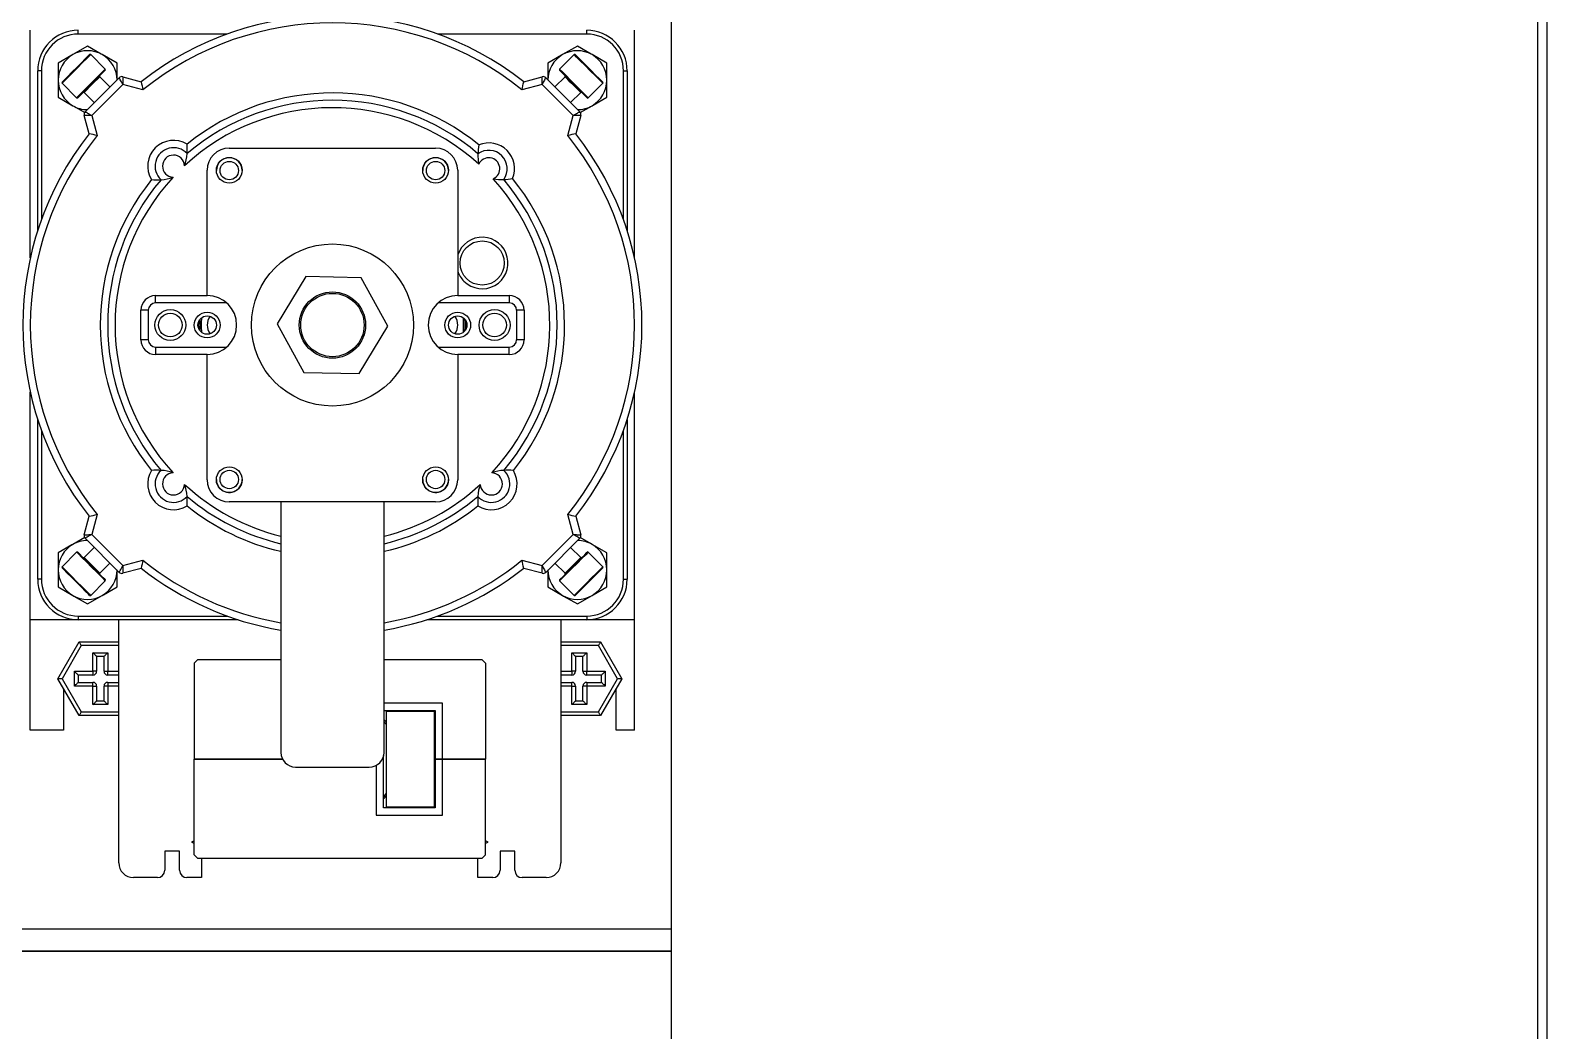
# Model space of a CAD drawing. Header units: millimetres. Extents: x 4754612 to 5801174, y 2368242 to 2777223.
# Drawn here: x 5040166.3 to 5040313.3, y 2612949.1 to 2613046 of the extents above; entities that cross this region are included whole.
import ezdxf

# ---------------------------------------------------------------- set-up
doc = ezdxf.new("R2010")
doc.units = ezdxf.units.MM
doc.header["$LTSCALE"] = 1000
doc.layers.add('(주)하나기공-LEADER', color=7, linetype='Continuous')

msp = doc.modelspace()

# ---------------------------------------------------------------- linework, layer by layer
at = {"layer": '(주)하나기공-LEADER', "color": 4}
msp.add_line((5040312.443, 2612974.621), (5040312.443, 2613099.621), dxfattribs=at)
at = {"layer": '(주)하나기공-LEADER', "color": 8, "linetype": 'ByBlock', "lineweight": -2}
for p, q in [((5040166.315, 2613023.986), (5040166.315, 2613046.05)), ((5040170.958, 2613045.693), (5040170.958, 2613046.05)), ((5040185.405, 2613045.693), (5040170.958, 2613045.693)), ((5040220.243, 2613045.693), (5040205.796, 2613045.693)), ((5040220.243, 2613045.693), (5040220.243, 2613046.05)), ((5040224.886, 2613023.986), (5040224.886, 2613046.05)), ((5040171.862, 2613044.516), (5040170.433, 2613043.691)), ((5040170.841, 2613042.469), (5040172.064, 2613043.692)), ((5040173.579, 2613042.278), (5040172.165, 2613043.692)), ((5040174.719, 2613042.867), (5040173.29, 2613043.691)), ((5040219.036, 2613043.692), (5040217.622, 2613042.278)), ((5040219.339, 2613044.516), (5040217.91, 2613043.691)), ((5040222.196, 2613042.867), (5040220.768, 2613043.691)), ((5040167.386, 2613042.121), (5040167.029, 2613042.121)), ((5040167.029, 2613026.626), (5040167.029, 2613042.121)), ((5040167.386, 2613042.121), (5040167.386, 2613027.674)), ((5040169.005, 2613042.867), (5040169.005, 2613041.217)), ((5040172.31, 2613041.009), (5040173.579, 2613042.278)), ((5040173.579, 2613042.177), (5040172.356, 2613040.954)), ((5040174.719, 2613041.217), (5040174.719, 2613042.867)), ((5040216.482, 2613042.867), (5040216.482, 2613041.217)), ((5040222.196, 2613041.217), (5040222.196, 2613042.867)), ((5040223.815, 2613042.121), (5040224.172, 2613042.121)), ((5040223.815, 2613027.674), (5040223.815, 2613042.121)), ((5040224.172, 2613042.121), (5040224.172, 2613026.626)), ((5040169.005, 2613041.217), (5040169.005, 2613039.568)), ((5040169.387, 2613040.914), (5040170.801, 2613039.5)), ((5040170.801, 2613039.5), (5040172.31, 2613041.009)), ((5040172.356, 2613040.853), (5040171.534, 2613040.03)), ((5040171.625, 2613038.153), (5040174.926, 2613041.454)), ((5040175.285, 2613040.803), (5040172.276, 2613037.794)), ((5040173.049, 2613041.545), (5040172.356, 2613040.853)), ((5040174.033, 2613040.561), (5040173.049, 2613041.545)), ((5040175.271, 2613041.547), (5040177.063, 2613041.066)), ((5040177.226, 2613040.283), (5040175.285, 2613040.803)), ((5040215.916, 2613040.803), (5040213.974, 2613040.283)), ((5040214.137, 2613041.066), (5040215.93, 2613041.547)), ((5040218.925, 2613037.794), (5040215.916, 2613040.803)), ((5040216.275, 2613041.454), (5040219.576, 2613038.153)), ((5040218.152, 2613041.545), (5040217.168, 2613040.561)), ((5040220.4, 2613039.5), (5040221.814, 2613040.914)), ((5040221.739, 2613041.09), (5040221.814, 2613041.015)), ((5040222.196, 2613039.568), (5040222.196, 2613041.217)), ((5040169.005, 2613039.568), (5040170.433, 2613038.743)), ((5040171.534, 2613040.03), (5040172.518, 2613039.046)), ((5040218.683, 2613039.046), (5040219.667, 2613040.03)), ((5040220.322, 2613039.578), (5040220.4, 2613039.5)), ((5040172.013, 2613036.015), (5040171.532, 2613037.808)), ((5040172.276, 2613037.794), (5040172.796, 2613035.853)), ((5040218.405, 2613035.853), (5040218.925, 2613037.794)), ((5040219.668, 2613037.808), (5040219.188, 2613036.015)), ((5040219.598, 2613038.068), (5040220.768, 2613038.743)), ((5040185.6, 2613034.621), (5040205.6, 2613034.621)), ((5040183.458, 2613020.336), (5040183.458, 2613032.479)), ((5040207.743, 2613032.479), (5040207.743, 2613020.336)), ((5040193.014, 2613022.175), (5040190.24, 2613017.587)), ((5040198.374, 2613022.066), (5040193.014, 2613022.175)), ((5040200.96, 2613017.37), (5040198.374, 2613022.066)), ((5040178.458, 2613019.621), (5040178.458, 2613020.336)), ((5040178.458, 2613020.336), (5040183.458, 2613020.336)), ((5040207.743, 2613020.336), (5040212.743, 2613020.336)), ((5040212.743, 2613020.336), (5040212.743, 2613019.621)), ((5040177.029, 2613016.05), (5040177.029, 2613018.907)), ((5040177.743, 2613018.907), (5040177.029, 2613018.907)), ((5040177.743, 2613018.907), (5040177.743, 2613016.05)), ((5040185.347, 2613019.621), (5040178.458, 2613019.621)), ((5040212.743, 2613019.621), (5040205.853, 2613019.621)), ((5040213.458, 2613016.05), (5040213.458, 2613018.907)), ((5040214.172, 2613018.907), (5040213.458, 2613018.907)), ((5040214.172, 2613018.907), (5040214.172, 2613016.05)), ((5040190.24, 2613017.587), (5040192.827, 2613012.891)), ((5040198.187, 2613012.783), (5040200.96, 2613017.37)), ((5040177.743, 2613016.05), (5040177.029, 2613016.05)), ((5040214.172, 2613016.05), (5040213.458, 2613016.05)), ((5040178.458, 2613015.336), (5040178.458, 2613014.621)), ((5040178.458, 2613015.336), (5040185.347, 2613015.336)), ((5040183.458, 2613014.621), (5040178.458, 2613014.621)), ((5040183.458, 2613002.479), (5040183.458, 2613014.621)), ((5040205.853, 2613015.336), (5040212.743, 2613015.336)), ((5040212.743, 2613014.621), (5040207.743, 2613014.621)), ((5040207.743, 2613014.621), (5040207.743, 2613002.479)), ((5040212.743, 2613014.621), (5040212.743, 2613015.336)), ((5040192.827, 2613012.891), (5040198.187, 2613012.783)), ((5040166.315, 2612988.907), (5040166.315, 2613010.971)), ((5040224.886, 2612988.907), (5040224.886, 2613010.971)), ((5040167.029, 2612992.836), (5040167.029, 2613008.331)), ((5040224.172, 2613008.331), (5040224.172, 2612992.836)), ((5040167.386, 2613007.283), (5040167.386, 2612992.836)), ((5040223.815, 2612992.836), (5040223.815, 2613007.283)), ((5040205.6, 2613000.336), (5040185.6, 2613000.336)), ((5040190.6, 2613000.336), (5040190.6, 2612976.05)), ((5040200.6, 2612976.05), (5040200.6, 2613000.336)), ((5040171.532, 2612997.149), (5040172.013, 2612998.942)), ((5040172.796, 2612999.105), (5040172.276, 2612997.163)), ((5040218.925, 2612997.163), (5040218.405, 2612999.105)), ((5040219.188, 2612998.942), (5040219.668, 2612997.149)), ((5040171.603, 2612996.889), (5040170.433, 2612996.214)), ((5040174.926, 2612993.503), (5040171.625, 2612996.804)), ((5040172.276, 2612997.163), (5040175.285, 2612994.154)), ((5040215.916, 2612994.154), (5040218.925, 2612997.163)), ((5040219.576, 2612996.804), (5040216.275, 2612993.503)), ((5040169.005, 2612995.39), (5040169.005, 2612993.74)), ((5040170.801, 2612995.457), (5040169.387, 2612994.043)), ((5040172.518, 2612995.911), (5040171.534, 2612994.927)), ((5040219.667, 2612994.927), (5040218.683, 2612995.911)), ((5040221.814, 2612994.043), (5040220.4, 2612995.457)), ((5040222.196, 2612995.39), (5040220.768, 2612996.214)), ((5040222.196, 2612993.74), (5040222.196, 2612995.39)), ((5040169.005, 2612993.74), (5040169.005, 2612992.09)), ((5040173.049, 2612993.412), (5040174.033, 2612994.396)), ((5040174.719, 2612992.09), (5040174.719, 2612993.74)), ((5040177.063, 2612993.891), (5040175.271, 2612993.41)), ((5040175.285, 2612994.154), (5040177.226, 2612994.674)), ((5040213.974, 2612994.674), (5040215.916, 2612994.154)), ((5040215.93, 2612993.41), (5040214.137, 2612993.891)), ((5040216.482, 2612993.74), (5040216.482, 2612992.09)), ((5040217.168, 2612994.396), (5040218.152, 2612993.412)), ((5040222.196, 2612992.09), (5040222.196, 2612993.74)), ((5040167.386, 2612992.836), (5040167.029, 2612992.836)), ((5040169.005, 2612992.09), (5040170.433, 2612991.266)), ((5040172.165, 2612991.265), (5040173.579, 2612992.679)), ((5040216.482, 2612992.09), (5040217.91, 2612991.266)), ((5040217.622, 2612992.679), (5040219.036, 2612991.265)), ((5040223.815, 2612992.836), (5040224.172, 2612992.836)), ((5040171.862, 2612990.441), (5040173.29, 2612991.266)), ((5040219.339, 2612990.441), (5040220.768, 2612991.266)), ((5040170.958, 2612989.264), (5040170.958, 2612988.907)), ((5040170.958, 2612989.264), (5040185.405, 2612989.264)), ((5040205.796, 2612989.264), (5040220.243, 2612989.264)), ((5040220.243, 2612989.264), (5040220.243, 2612988.907)), ((5040170.958, 2612988.907), (5040166.315, 2612988.907)), ((5040166.315, 2612978.193), (5040166.315, 2612988.907)), ((5040186.453, 2612988.907), (5040170.958, 2612988.907)), ((5040174.886, 2612965.336), (5040174.886, 2612988.907)), ((5040220.243, 2612988.907), (5040204.748, 2612988.907)), ((5040217.743, 2612988.907), (5040217.743, 2612965.336)), ((5040224.886, 2612988.907), (5040220.243, 2612988.907)), ((5040224.886, 2612978.193), (5040224.886, 2612988.907)), ((5040168.977, 2612983.193), (5040171.038, 2612986.764)), ((5040171.245, 2612986.407), (5040169.389, 2612983.193)), ((5040171.038, 2612986.764), (5040174.886, 2612986.764)), ((5040174.886, 2612986.407), (5040171.245, 2612986.407)), ((5040217.743, 2612986.764), (5040221.591, 2612986.764)), ((5040221.385, 2612986.407), (5040217.743, 2612986.407)), ((5040223.241, 2612983.193), (5040221.385, 2612986.407)), ((5040221.591, 2612986.764), (5040223.653, 2612983.193)), ((5040172.386, 2612983.907), (5040172.386, 2612985.693)), ((5040172.386, 2612985.693), (5040173.815, 2612985.693)), ((5040172.743, 2612985.336), (5040172.743, 2612983.907)), ((5040173.458, 2612985.336), (5040172.743, 2612985.336)), ((5040173.458, 2612983.907), (5040173.458, 2612985.336)), ((5040173.815, 2612985.693), (5040173.815, 2612983.907)), ((5040182.565, 2612985.043), (5040182.208, 2612984.686)), ((5040182.208, 2612984.686), (5040182.208, 2612975.4)), ((5040182.565, 2612985.043), (5040190.6, 2612985.043)), ((5040200.6, 2612985.043), (5040210.065, 2612985.043)), ((5040210.422, 2612984.686), (5040210.065, 2612985.043)), ((5040210.422, 2612984.686), (5040210.422, 2612975.4)), ((5040218.815, 2612985.693), (5040220.243, 2612985.693)), ((5040218.815, 2612983.907), (5040218.815, 2612985.693)), ((5040219.172, 2612985.336), (5040219.172, 2612983.907)), ((5040219.886, 2612985.336), (5040219.172, 2612985.336)), ((5040219.886, 2612983.907), (5040219.886, 2612985.336)), ((5040220.243, 2612985.693), (5040220.243, 2612983.907)), ((5040169.389, 2612983.193), (5040168.977, 2612983.193)), ((5040171.038, 2612979.621), (5040168.977, 2612983.193)), ((5040169.389, 2612983.193), (5040171.245, 2612979.979)), ((5040170.6, 2612982.479), (5040170.6, 2612983.907)), ((5040170.6, 2612983.907), (5040172.386, 2612983.907)), ((5040170.958, 2612983.55), (5040170.958, 2612982.836)), ((5040172.386, 2612983.55), (5040170.958, 2612983.55)), ((5040172.743, 2612983.907), (5040172.386, 2612983.907)), ((5040172.386, 2612983.907), (5040172.386, 2612983.55)), ((5040173.458, 2612983.907), (5040173.815, 2612983.907)), ((5040173.815, 2612983.55), (5040173.815, 2612983.907)), ((5040173.815, 2612983.907), (5040174.886, 2612983.907)), ((5040174.886, 2612983.55), (5040173.815, 2612983.55)), ((5040217.743, 2612983.907), (5040218.815, 2612983.907)), ((5040218.815, 2612983.55), (5040217.743, 2612983.55)), ((5040218.815, 2612983.907), (5040218.815, 2612983.55)), ((5040219.172, 2612983.907), (5040218.815, 2612983.907)), ((5040219.886, 2612983.907), (5040220.243, 2612983.907)), ((5040220.243, 2612983.907), (5040222.029, 2612983.907)), ((5040220.243, 2612983.55), (5040220.243, 2612983.907)), ((5040221.672, 2612983.55), (5040220.243, 2612983.55)), ((5040221.385, 2612979.979), (5040223.241, 2612983.193)), ((5040223.653, 2612983.193), (5040221.591, 2612979.621)), ((5040221.672, 2612982.836), (5040221.672, 2612983.55)), ((5040222.029, 2612983.907), (5040222.029, 2612982.479)), ((5040223.653, 2612983.193), (5040223.241, 2612983.193)), ((5040169.529, 2612982.236), (5040169.529, 2612978.193)), ((5040172.386, 2612982.479), (5040170.6, 2612982.479)), ((5040170.958, 2612982.836), (5040172.386, 2612982.836)), ((5040172.386, 2612982.479), (5040172.386, 2612982.836)), ((5040172.386, 2612980.693), (5040172.386, 2612982.479)), ((5040172.386, 2612982.479), (5040172.743, 2612982.479)), ((5040172.743, 2612982.479), (5040172.743, 2612981.05)), ((5040173.458, 2612981.05), (5040173.458, 2612982.479)), ((5040173.815, 2612982.479), (5040173.458, 2612982.479)), ((5040173.815, 2612982.836), (5040173.815, 2612982.479)), ((5040173.815, 2612982.836), (5040174.886, 2612982.836)), ((5040173.815, 2612982.479), (5040173.815, 2612980.693)), ((5040174.886, 2612982.479), (5040173.815, 2612982.479)), ((5040217.743, 2612982.836), (5040218.815, 2612982.836)), ((5040218.815, 2612982.479), (5040217.743, 2612982.479)), ((5040218.815, 2612982.479), (5040218.815, 2612982.836)), ((5040218.815, 2612980.693), (5040218.815, 2612982.479)), ((5040218.815, 2612982.479), (5040219.172, 2612982.479)), ((5040219.172, 2612982.479), (5040219.172, 2612981.05)), ((5040219.886, 2612981.05), (5040219.886, 2612982.479)), ((5040220.243, 2612982.479), (5040219.886, 2612982.479)), ((5040220.243, 2612982.836), (5040221.672, 2612982.836)), ((5040220.243, 2612982.836), (5040220.243, 2612982.479)), ((5040220.243, 2612982.479), (5040220.243, 2612980.693)), ((5040222.029, 2612982.479), (5040220.243, 2612982.479)), ((5040223.1, 2612978.193), (5040223.1, 2612982.236)), ((5040173.815, 2612980.693), (5040172.386, 2612980.693)), ((5040172.743, 2612981.05), (5040173.458, 2612981.05)), ((5040206.279, 2612980.829), (5040200.6, 2612980.829)), ((5040206.279, 2612975.4), (5040206.279, 2612980.829)), ((5040220.243, 2612980.693), (5040218.815, 2612980.693)), ((5040219.172, 2612981.05), (5040219.886, 2612981.05)), ((5040174.886, 2612979.621), (5040171.038, 2612979.621)), ((5040171.245, 2612979.979), (5040174.886, 2612979.979)), ((5040200.6, 2612980.114), (5040205.565, 2612980.114)), ((5040200.85, 2612980.043), (5040205.493, 2612980.043)), ((5040200.85, 2612970.757), (5040200.85, 2612980.043)), ((5040205.493, 2612980.043), (5040205.493, 2612980.114)), ((5040205.493, 2612970.757), (5040205.493, 2612980.043)), ((5040205.565, 2612980.114), (5040205.565, 2612975.4)), ((5040217.743, 2612979.979), (5040221.385, 2612979.979)), ((5040221.591, 2612979.621), (5040217.743, 2612979.621)), ((5040169.529, 2612978.193), (5040166.315, 2612978.193)), ((5040224.886, 2612978.193), (5040223.1, 2612978.193)), ((5040182.208, 2612975.4), (5040190.757, 2612975.4)), ((5040182.208, 2612966.114), (5040182.208, 2612975.4)), ((5040190.757, 2612975.4), (5040182.208, 2612975.4)), ((5040192.029, 2612974.621), (5040199.172, 2612974.621)), ((5040199.85, 2612974.793), (5040199.85, 2612969.971)), ((5040200.444, 2612975.4), (5040200.565, 2612975.4)), ((5040200.565, 2612975.4), (5040200.444, 2612975.4)), ((5040200.565, 2612975.4), (5040200.565, 2612975.733)), ((5040200.565, 2612970.686), (5040200.565, 2612975.4)), ((5040205.565, 2612975.4), (5040206.279, 2612975.4)), ((5040205.565, 2612975.4), (5040205.565, 2612970.686)), ((5040206.279, 2612975.4), (5040205.565, 2612975.4)), ((5040206.279, 2612975.4), (5040210.422, 2612975.4)), ((5040206.279, 2612969.971), (5040206.279, 2612975.4)), ((5040210.422, 2612975.4), (5040206.279, 2612975.4)), ((5040210.422, 2612966.114), (5040210.422, 2612975.4)), ((5040199.85, 2612969.971), (5040206.279, 2612969.971)), ((5040205.565, 2612970.686), (5040200.565, 2612970.686)), ((5040200.85, 2612970.757), (5040205.493, 2612970.757)), ((5040205.493, 2612970.686), (5040205.493, 2612970.757)), ((5040182.208, 2612967.461), (5040181.932, 2612967.347)), ((5040181.932, 2612967.347), (5040182.208, 2612967.233)), ((5040210.697, 2612967.347), (5040210.422, 2612967.461)), ((5040210.422, 2612967.233), (5040210.697, 2612967.347)), ((5040180.779, 2612966.471), (5040179.35, 2612966.471)), ((5040179.35, 2612966.471), (5040179.35, 2612964.621)), ((5040180.779, 2612964.621), (5040180.779, 2612966.471)), ((5040182.208, 2612966.114), (5040182.565, 2612965.757)), ((5040210.065, 2612965.757), (5040182.565, 2612965.757)), ((5040182.922, 2612965.757), (5040182.922, 2612963.907)), ((5040209.708, 2612963.907), (5040209.708, 2612965.757)), ((5040210.065, 2612965.757), (5040210.422, 2612966.114)), ((5040213.279, 2612966.471), (5040211.85, 2612966.471)), ((5040211.85, 2612966.471), (5040211.85, 2612964.621)), ((5040213.279, 2612964.621), (5040213.279, 2612966.471)), ((5040178.636, 2612963.907), (5040176.315, 2612963.907)), ((5040182.922, 2612963.907), (5040181.493, 2612963.907)), ((5040211.136, 2612963.907), (5040209.708, 2612963.907)), ((5040216.315, 2612963.907), (5040213.993, 2612963.907))]:
    msp.add_line(p, q, dxfattribs=at)
at = {"layer": '(주)하나기공-LEADER', "color": 1}
for p, q in [((5040035.586, 2612956.764), (5040228.443, 2612956.764)), ((5040228.443, 2612956.764), (5040228.443, 2612928.193))]:
    msp.add_line(p, q, dxfattribs=at)
at = {"layer": '(주)하나기공-LEADER', "color": 4}
msp.add_lwpolyline([(5040313.3, 2613099.621), (5040313.3, 2613099.621), (5040313.3, 2612849.621), (5040277.586, 2612849.621), (5040277.586, 2612856.764), (5040270.443, 2612856.764), (5040270.443, 2612857.621), (5040278.443, 2612857.621), (5040278.443, 2612850.479), (5040312.443, 2612850.479), (5040312.443, 2613099.621), (5040313.3, 2613099.621)], close=True, dxfattribs=at)
at = {"layer": '(주)하나기공-LEADER', "color": 8, "linetype": 'ByBlock', "lineweight": -2}
msp.add_lwpolyline([(5040228.443, 2612958.907), (5040035.586, 2612958.907), (5040035.586, 2613061.764), (5040035.586, 2613063.907), (5040228.443, 2613063.907), (5040228.443, 2613061.764)], close=True, dxfattribs=at)
for points in [[(5040170.433, 2613043.691), (5040170.332, 2613043.633), (5040169.005, 2613042.867)], [(5040172.165, 2613043.692), (5040172.165, 2613043.692), (5040172.068, 2613043.595), (5040171.797, 2613043.324), (5040171.387, 2613042.915), (5040170.896, 2613042.423)], [(5040173.29, 2613043.691), (5040173.189, 2613043.75), (5040171.862, 2613044.516)], [(5040217.91, 2613043.691), (5040217.809, 2613043.633), (5040216.482, 2613042.867)], [(5040221.814, 2613040.914), (5040221.736, 2613040.992), (5040221.481, 2613041.247), (5040221.084, 2613041.644), (5040220.598, 2613042.13), (5040220.088, 2613042.639), (5040219.624, 2613043.104), (5040219.268, 2613043.46), (5040219.069, 2613043.659), (5040219.036, 2613043.692)], [(5040219.137, 2613043.692), (5040219.168, 2613043.661), (5040219.361, 2613043.468), (5040219.704, 2613043.125), (5040220.151, 2613042.678), (5040220.642, 2613042.187), (5040221.111, 2613041.718), (5040221.493, 2613041.336), (5040221.739, 2613041.09)], [(5040220.768, 2613043.691), (5040220.666, 2613043.75), (5040219.339, 2613044.516)], [(5040169.387, 2613041.015), (5040169.408, 2613041.036), (5040169.583, 2613041.211), (5040169.912, 2613041.54), (5040170.351, 2613041.979), (5040170.841, 2613042.469)], [(5040170.896, 2613042.423), (5040170.388, 2613041.915), (5040169.932, 2613041.459), (5040169.591, 2613041.118), (5040169.409, 2613040.936), (5040169.387, 2613040.914)], [(5040217.622, 2613042.278), (5040217.654, 2613042.245), (5040217.854, 2613042.045), (5040218.21, 2613041.689), (5040218.674, 2613041.225), (5040219.184, 2613040.716), (5040219.67, 2613040.23), (5040220.067, 2613039.832), (5040220.322, 2613039.578)], [(5040220.299, 2613039.5), (5040220.223, 2613039.575), (5040219.978, 2613039.82), (5040219.595, 2613040.203), (5040219.127, 2613040.672), (5040218.636, 2613041.163), (5040218.189, 2613041.61), (5040217.846, 2613041.953), (5040217.653, 2613042.145), (5040217.622, 2613042.177)], [(5040172.356, 2613040.954), (5040171.867, 2613040.464), (5040171.428, 2613040.025), (5040171.098, 2613039.696), (5040170.924, 2613039.521), (5040170.902, 2613039.5)], [(5040175.285, 2613040.803), (5040175.215, 2613040.93), (5040175.148, 2613041.052), (5040175.086, 2613041.165), (5040175.031, 2613041.263), (5040174.987, 2613041.344), (5040174.953, 2613041.405), (5040174.933, 2613041.442), (5040174.926, 2613041.454)], [(5040175.271, 2613041.547), (5040175.271, 2613041.532), (5040175.272, 2613041.49), (5040175.273, 2613041.421), (5040175.275, 2613041.329), (5040175.277, 2613041.216), (5040175.28, 2613041.088), (5040175.282, 2613040.948), (5040175.285, 2613040.803)], [(5040215.916, 2613040.803), (5040215.918, 2613040.948), (5040215.921, 2613041.088), (5040215.924, 2613041.216), (5040215.926, 2613041.329), (5040215.928, 2613041.421), (5040215.929, 2613041.49), (5040215.93, 2613041.532), (5040215.93, 2613041.547)], [(5040216.275, 2613041.454), (5040216.269, 2613041.444), (5040216.253, 2613041.415), (5040216.227, 2613041.367), (5040216.191, 2613041.302), (5040216.147, 2613041.222), (5040216.095, 2613041.129), (5040216.039, 2613041.026), (5040215.978, 2613040.916), (5040215.916, 2613040.803)], [(5040219.667, 2613040.03), (5040219.625, 2613040.073), (5040219.474, 2613040.223), (5040219.238, 2613040.459), (5040218.952, 2613040.746), (5040218.659, 2613041.038), (5040218.405, 2613041.293), (5040218.227, 2613041.471), (5040218.153, 2613041.544), (5040218.152, 2613041.545)], [(5040220.768, 2613038.743), (5040220.869, 2613038.801), (5040222.196, 2613039.568)], [(5040170.433, 2613038.743), (5040170.535, 2613038.684), (5040171.603, 2613038.068)], [(5040172.276, 2613037.794), (5040172.131, 2613037.797), (5040171.991, 2613037.799), (5040171.863, 2613037.802), (5040171.75, 2613037.804), (5040171.658, 2613037.806), (5040171.589, 2613037.807), (5040171.547, 2613037.808), (5040171.532, 2613037.808)], [(5040171.625, 2613038.153), (5040171.635, 2613038.148), (5040171.664, 2613038.131), (5040171.712, 2613038.105), (5040171.777, 2613038.069), (5040171.857, 2613038.025), (5040171.95, 2613037.973), (5040172.053, 2613037.917), (5040172.163, 2613037.856), (5040172.276, 2613037.794)], [(5040218.925, 2613037.794), (5040219.038, 2613037.856), (5040219.148, 2613037.917), (5040219.251, 2613037.973), (5040219.344, 2613038.025), (5040219.424, 2613038.069), (5040219.489, 2613038.105), (5040219.537, 2613038.131), (5040219.566, 2613038.148), (5040219.576, 2613038.153)], [(5040219.668, 2613037.808), (5040219.657, 2613037.808), (5040219.624, 2613037.807), (5040219.569, 2613037.806), (5040219.495, 2613037.805), (5040219.403, 2613037.803), (5040219.297, 2613037.801), (5040219.179, 2613037.799), (5040219.054, 2613037.796), (5040218.925, 2613037.794)], [(5040171.532, 2612997.149), (5040171.547, 2612997.149), (5040171.589, 2612997.15), (5040171.658, 2612997.151), (5040171.75, 2612997.153), (5040171.863, 2612997.155), (5040171.991, 2612997.158), (5040172.131, 2612997.161), (5040172.276, 2612997.163)], [(5040172.276, 2612997.163), (5040172.149, 2612997.093), (5040172.027, 2612997.026), (5040171.914, 2612996.964), (5040171.815, 2612996.909), (5040171.735, 2612996.865), (5040171.674, 2612996.831), (5040171.637, 2612996.811), (5040171.625, 2612996.804)], [(5040218.925, 2612997.163), (5040219.07, 2612997.161), (5040219.21, 2612997.158), (5040219.338, 2612997.155), (5040219.451, 2612997.153), (5040219.543, 2612997.151), (5040219.612, 2612997.15), (5040219.654, 2612997.149), (5040219.668, 2612997.149)], [(5040219.576, 2612996.804), (5040219.564, 2612996.811), (5040219.526, 2612996.831), (5040219.466, 2612996.865), (5040219.385, 2612996.909), (5040219.287, 2612996.964), (5040219.174, 2612997.026), (5040219.052, 2612997.093), (5040218.925, 2612997.163)], [(5040220.768, 2612996.214), (5040220.666, 2612996.273), (5040219.598, 2612996.889)], [(5040170.433, 2612996.214), (5040170.332, 2612996.156), (5040169.005, 2612995.39)], [(5040173.579, 2612992.679), (5040173.578, 2612992.681), (5040173.46, 2612992.798), (5040173.171, 2612993.087), (5040172.75, 2612993.509), (5040172.253, 2612994.006), (5040171.747, 2612994.511), (5040171.302, 2612994.957), (5040170.976, 2612995.283), (5040170.814, 2612995.444), (5040170.801, 2612995.457)], [(5040170.902, 2612995.457), (5040170.915, 2612995.445), (5040171.071, 2612995.289), (5040171.384, 2612994.975), (5040171.814, 2612994.546), (5040172.301, 2612994.059), (5040172.78, 2612993.58), (5040173.186, 2612993.173), (5040173.464, 2612992.895), (5040173.578, 2612992.782), (5040173.579, 2612992.78)], [(5040217.622, 2612992.78), (5040217.686, 2612992.845), (5040217.92, 2612993.079), (5040218.295, 2612993.453), (5040218.759, 2612993.918), (5040219.251, 2612994.409), (5040219.703, 2612994.862), (5040220.055, 2612995.214), (5040220.259, 2612995.418), (5040220.299, 2612995.457)], [(5040220.4, 2612995.457), (5040220.359, 2612995.416), (5040220.147, 2612995.204), (5040219.782, 2612994.839), (5040219.312, 2612994.37), (5040218.802, 2612993.859), (5040218.32, 2612993.377), (5040217.931, 2612992.989), (5040217.688, 2612992.746), (5040217.622, 2612992.679)], [(5040169.387, 2612994.043), (5040169.4, 2612994.03), (5040169.562, 2612993.868), (5040169.887, 2612993.543), (5040170.333, 2612993.097), (5040170.838, 2612992.592), (5040171.335, 2612992.095), (5040171.757, 2612991.673), (5040172.046, 2612991.384), (5040172.163, 2612991.267), (5040172.165, 2612991.265)], [(5040172.064, 2612991.265), (5040172.062, 2612991.267), (5040171.949, 2612991.38), (5040171.671, 2612991.658), (5040171.265, 2612992.064), (5040170.786, 2612992.543), (5040170.299, 2612993.03), (5040169.869, 2612993.46), (5040169.555, 2612993.774), (5040169.4, 2612993.929), (5040169.387, 2612993.942)], [(5040171.534, 2612994.927), (5040171.562, 2612994.898), (5040171.697, 2612994.764), (5040171.922, 2612994.539), (5040172.203, 2612994.257), (5040172.498, 2612993.963), (5040172.761, 2612993.7), (5040172.953, 2612993.508), (5040173.044, 2612993.417), (5040173.049, 2612993.412)], [(5040174.926, 2612993.503), (5040174.933, 2612993.515), (5040174.953, 2612993.552), (5040174.987, 2612993.613), (5040175.031, 2612993.694), (5040175.086, 2612993.792), (5040175.148, 2612993.905), (5040175.215, 2612994.027), (5040175.285, 2612994.154)], [(5040175.285, 2612994.154), (5040175.282, 2612994.009), (5040175.28, 2612993.869), (5040175.277, 2612993.741), (5040175.275, 2612993.628), (5040175.273, 2612993.536), (5040175.272, 2612993.467), (5040175.271, 2612993.425), (5040175.271, 2612993.41)], [(5040215.93, 2612993.41), (5040215.93, 2612993.422), (5040215.929, 2612993.455), (5040215.928, 2612993.51), (5040215.927, 2612993.584), (5040215.925, 2612993.676), (5040215.923, 2612993.782), (5040215.921, 2612993.9), (5040215.918, 2612994.025), (5040215.916, 2612994.154)], [(5040215.916, 2612994.154), (5040215.978, 2612994.041), (5040216.039, 2612993.931), (5040216.095, 2612993.828), (5040216.147, 2612993.735), (5040216.191, 2612993.655), (5040216.227, 2612993.59), (5040216.253, 2612993.542), (5040216.269, 2612993.513), (5040216.275, 2612993.503)], [(5040218.152, 2612993.412), (5040218.153, 2612993.412), (5040218.22, 2612993.48), (5040218.392, 2612993.652), (5040218.644, 2612993.903), (5040218.935, 2612994.195), (5040219.223, 2612994.483), (5040219.463, 2612994.723), (5040219.619, 2612994.879), (5040219.667, 2612994.927)], [(5040219.036, 2612991.265), (5040219.103, 2612991.332), (5040219.346, 2612991.575), (5040219.734, 2612991.963), (5040220.216, 2612992.445), (5040220.726, 2612992.955), (5040221.196, 2612993.425), (5040221.561, 2612993.79), (5040221.773, 2612994.002), (5040221.814, 2612994.043)], [(5040221.814, 2612993.942), (5040221.774, 2612993.903), (5040221.57, 2612993.698), (5040221.218, 2612993.346), (5040220.766, 2612992.894), (5040220.274, 2612992.402), (5040219.81, 2612991.938), (5040219.435, 2612991.563), (5040219.201, 2612991.329), (5040219.137, 2612991.265)], [(5040173.29, 2612991.266), (5040173.392, 2612991.324), (5040174.719, 2612992.09)], [(5040220.768, 2612991.266), (5040220.869, 2612991.324), (5040222.196, 2612992.09)], [(5040170.433, 2612991.266), (5040170.535, 2612991.207), (5040171.862, 2612990.441)], [(5040217.91, 2612991.266), (5040218.012, 2612991.207), (5040219.339, 2612990.441)], [(5040171.245, 2612986.407), (5040171.204, 2612986.477), (5040171.166, 2612986.544), (5040171.13, 2612986.606), (5040171.099, 2612986.66), (5040171.073, 2612986.704), (5040171.054, 2612986.737), (5040171.042, 2612986.757), (5040171.038, 2612986.764)], [(5040221.591, 2612986.764), (5040221.588, 2612986.759), (5040221.579, 2612986.743), (5040221.563, 2612986.716), (5040221.543, 2612986.681), (5040221.517, 2612986.637), (5040221.488, 2612986.586), (5040221.455, 2612986.529), (5040221.421, 2612986.469), (5040221.385, 2612986.407)], [(5040172.743, 2612985.336), (5040172.736, 2612985.343), (5040172.716, 2612985.363), (5040172.683, 2612985.396), (5040172.639, 2612985.44), (5040172.585, 2612985.494), (5040172.523, 2612985.556), (5040172.456, 2612985.623), (5040172.386, 2612985.693)], [(5040173.458, 2612985.336), (5040173.464, 2612985.343), (5040173.485, 2612985.363), (5040173.518, 2612985.396), (5040173.562, 2612985.44), (5040173.616, 2612985.494), (5040173.678, 2612985.556), (5040173.745, 2612985.623), (5040173.815, 2612985.693)], [(5040219.172, 2612985.336), (5040219.165, 2612985.343), (5040219.145, 2612985.363), (5040219.112, 2612985.396), (5040219.067, 2612985.44), (5040219.013, 2612985.494), (5040218.951, 2612985.556), (5040218.884, 2612985.623), (5040218.815, 2612985.693)], [(5040219.886, 2612985.336), (5040219.893, 2612985.343), (5040219.913, 2612985.363), (5040219.946, 2612985.396), (5040219.991, 2612985.44), (5040220.045, 2612985.494), (5040220.107, 2612985.556), (5040220.174, 2612985.623), (5040220.243, 2612985.693)], [(5040170.6, 2612983.907), (5040170.67, 2612983.837), (5040170.737, 2612983.77), (5040170.799, 2612983.709), (5040170.853, 2612983.655), (5040170.897, 2612983.61), (5040170.93, 2612983.577), (5040170.951, 2612983.557), (5040170.958, 2612983.55)], [(5040221.672, 2612983.55), (5040221.679, 2612983.557), (5040221.699, 2612983.577), (5040221.732, 2612983.61), (5040221.776, 2612983.655), (5040221.831, 2612983.709), (5040221.892, 2612983.77), (5040221.959, 2612983.837), (5040222.029, 2612983.907)], [(5040170.6, 2612982.479), (5040170.67, 2612982.548), (5040170.737, 2612982.615), (5040170.799, 2612982.677), (5040170.853, 2612982.731), (5040170.897, 2612982.775), (5040170.93, 2612982.808), (5040170.951, 2612982.829), (5040170.958, 2612982.836)], [(5040221.672, 2612982.836), (5040221.679, 2612982.829), (5040221.699, 2612982.808), (5040221.732, 2612982.775), (5040221.776, 2612982.731), (5040221.831, 2612982.677), (5040221.892, 2612982.615), (5040221.959, 2612982.548), (5040222.029, 2612982.479)], [(5040172.386, 2612980.693), (5040172.456, 2612980.762), (5040172.523, 2612980.829), (5040172.585, 2612980.891), (5040172.639, 2612980.945), (5040172.683, 2612980.99), (5040172.716, 2612981.023), (5040172.736, 2612981.043), (5040172.743, 2612981.05)], [(5040173.815, 2612980.693), (5040173.745, 2612980.762), (5040173.678, 2612980.829), (5040173.616, 2612980.891), (5040173.562, 2612980.945), (5040173.518, 2612980.99), (5040173.485, 2612981.023), (5040173.464, 2612981.043), (5040173.458, 2612981.05)], [(5040218.815, 2612980.693), (5040218.884, 2612980.762), (5040218.951, 2612980.829), (5040219.013, 2612980.891), (5040219.067, 2612980.945), (5040219.112, 2612980.99), (5040219.145, 2612981.023), (5040219.165, 2612981.043), (5040219.172, 2612981.05)], [(5040220.243, 2612980.693), (5040220.174, 2612980.762), (5040220.107, 2612980.829), (5040220.045, 2612980.891), (5040219.991, 2612980.945), (5040219.946, 2612980.99), (5040219.913, 2612981.023), (5040219.893, 2612981.043), (5040219.886, 2612981.05)], [(5040171.245, 2612979.979), (5040171.204, 2612979.909), (5040171.166, 2612979.842), (5040171.13, 2612979.78), (5040171.099, 2612979.726), (5040171.073, 2612979.682), (5040171.054, 2612979.649), (5040171.042, 2612979.628), (5040171.038, 2612979.621)], [(5040221.591, 2612979.621), (5040221.587, 2612979.628), (5040221.575, 2612979.649), (5040221.556, 2612979.682), (5040221.531, 2612979.726), (5040221.499, 2612979.78), (5040221.464, 2612979.842), (5040221.425, 2612979.909), (5040221.385, 2612979.979)], [(5040228.443, 2612958.907), (5040228.443, 2612956.764), (5040035.586, 2612956.764), (5040035.586, 2612958.907)]]:
    msp.add_lwpolyline(points, dxfattribs=at)
for centre, radius in [((5040185.6, 2613032.479), 1.25), ((5040185.6, 2613032.453), 0.893), ((5040205.6, 2613032.479), 1.25), ((5040205.6, 2613032.453), 0.893), ((5040195.6, 2613017.479), 7.857), ((5040210.119, 2613023.492), 2.143), ((5040195.6, 2613017.479), 3.214), ((5040195.6, 2613017.479), 3.071), ((5040179.886, 2613017.479), 1.5), ((5040179.886, 2613017.479), 1.143), ((5040183.458, 2613017.479), 1.25), ((5040207.743, 2613017.479), 1.25), ((5040211.315, 2613017.479), 1.5), ((5040211.315, 2613017.479), 1.143), ((5040183.458, 2613017.479), 0.893), ((5040207.743, 2613017.479), 0.893), ((5040185.6, 2613002.479), 1.25), ((5040185.6, 2613002.504), 0.893), ((5040205.6, 2613002.479), 1.25), ((5040205.6, 2613002.504), 0.893)]:
    msp.add_circle(centre, radius, dxfattribs=at)
for centre, radius, start, end in [((5040195.6, 2613017.479), 30, 51.83714, 128.16286), ((5040195.6, 2613017.479), 29.286, 51.14106, 128.85894), ((5040170.958, 2613042.121), 3.929, 90, 180), ((5040170.958, 2613042.121), 3.571, 90, 180), ((5040220.243, 2613042.121), 3.929, 0, 90), ((5040220.243, 2613042.121), 3.571, 0, 90), ((5040171.862, 2613041.217), 2.857, 120, 180), ((5040171.862, 2613041.217), 2.857, 60, 120), ((5040172.114, 2613043.641), 0.0714, 45, 135), ((5040171.862, 2613041.217), 2.857, 0, 60), ((5040219.339, 2613041.217), 2.857, 120, 180), ((5040219.339, 2613041.217), 2.857, 60, 120), ((5040219.086, 2613043.641), 0.0714, 45, 135), ((5040219.339, 2613041.217), 2.857, 0, 60), ((5040173.529, 2613042.227), 0.0714, 315, 45), ((5040217.672, 2613042.227), 0.0714, 135, 225), ((5040171.862, 2613041.217), 2.857, 180, 240), ((5040169.437, 2613040.965), 0.0714, 135, 225), ((5040173.099, 2613041.596), 0.0714, 135, 225), ((5040175.179, 2613041.202), 0.357, 75, 135), ((5040296.508, 2613065.512), 121.92, 191.56663, 191.94255), ((5040082.662, 2613068.015), 134.209, 348.07503, 348.41653), ((5040216.022, 2613041.202), 0.357, 45, 105), ((5040218.102, 2613041.596), 0.0714, 315, 45), ((5040219.339, 2613041.217), 2.857, 300, 0), ((5040221.763, 2613040.965), 0.0714, 315, 45), ((5040170.852, 2613039.55), 0.0714, 225, 315), ((5040171.483, 2613039.98), 0.0714, 45, 135), ((5040195.6, 2613017.479), 22.5, 50.89656, 128.79694), ((5040195.6, 2613017.479), 21.786, 49.64095, 130.30231), ((5040219.718, 2613039.98), 0.0714, 45, 135), ((5040220.349, 2613039.55), 0.0714, 225, 315), ((5040171.862, 2613041.217), 2.857, 240, 269.40056), ((5040171.877, 2613037.9), 0.357, 135, 195), ((5040195.6, 2613017.479), 21.071, 47.724, 132.86429), ((5040219.339, 2613041.217), 2.857, 270.59944, 300), ((5040219.324, 2613037.9), 0.357, 345, 45), ((5040195.6, 2613017.479), 30, 141.83714, 218.16286), ((5040195.6, 2613017.479), 29.286, 141.14106, 218.85894), ((5040144.783, 2612903.192), 135.586, 78.07658, 78.41461), ((5040180.196, 2613032.883), 2.5, 58.475, 211.525), ((5040180.196, 2613032.883), 1.786, 42.65115, 227.34885), ((5040174.11, 2613034.504), 7.411, 356.82238, 3.94888), ((5040218.047, 2613033.704), 8.347, 171.49561, 177.42506), ((5040210.753, 2613032.631), 2.5, 337.39269, 112.60731), ((5040246.409, 2612903.232), 135.545, 101.58534, 101.92347), ((5040195.6, 2613017.479), 29.286, 321.14106, 38.85894), ((5040195.6, 2613017.479), 30, 321.83714, 38.16286), ((5040180.196, 2613032.883), 1.071, 2.13073, 267.86927), ((5040177.759, 2613034.261), 3.754, 339.1237, 357.43991), ((5040185.6, 2613032.479), 2.143, 90, 180), ((5040185.6, 2613032.453), 1.25, 0.59085, 179.40931), ((5040205.6, 2613032.453), 1.25, 0.58904, 179.41096), ((5040205.6, 2613032.479), 2.143, 0, 90), ((5040213.982, 2613033.855), 4.279, 177.00066, 190.58193), ((5040210.753, 2613032.631), 1.786, 324.2069, 125.7931), ((5040210.753, 2613032.631), 1.071, 294.1725, 155.8275), ((5040195.6, 2613017.479), 21.071, 137.13571, 222.86429), ((5040178.817, 2613035.327), 3.76, 272.57616, 290.86023), ((5040195.6, 2613017.479), 22.5, 141.20306, 218.79694), ((5040195.6, 2613017.479), 21.786, 139.69769, 220.30231), ((5040178.575, 2613038.97), 7.411, 266.05122, 273.17719), ((5040195.6, 2613017.479), 21.071, 317.13571, 42.276), ((5040211.977, 2613035.862), 4.281, 259.42184, 272.99589), ((5040211.83, 2613039.889), 8.31, 272.56193, 278.51779), ((5040195.6, 2613017.479), 21.786, 319.69769, 40.35905), ((5040195.6, 2613017.479), 22.5, 321.20306, 39.10344), ((5040210.119, 2613023.492), 2.5, 225, 161.82347), ((5040210.119, 2613023.492), 2.5, 198.17653, 225), ((5040178.458, 2613018.907), 1.429, 90, 180), ((5040183.458, 2613017.479), 2.857, 270, 90), ((5040207.743, 2613017.479), 2.857, 90, 270), ((5040212.743, 2613018.907), 1.429, 0, 90), ((5040178.458, 2613018.907), 0.714, 90, 180), ((5040212.743, 2613018.907), 0.714, 0, 90), ((5040195.6, 2613017.479), 13, 178.85991, 181.14009), ((5040195.6, 2613017.479), 12.857, 177.54328, 182.45672), ((5040195.6, 2613017.479), 12.714, 176.83607, 183.16393), ((5040184.886, 2613017.479), 1.429, 143.58009, 216.41991), ((5040206.315, 2613017.479), 1.429, 323.58009, 36.41991), ((5040195.6, 2613017.479), 12.714, 356.83607, 3.16393), ((5040195.6, 2613017.479), 12.857, 357.54328, 2.45672), ((5040195.6, 2613017.479), 13, 358.85991, 1.14009), ((5040178.458, 2613016.05), 1.429, 180, 270), ((5040178.458, 2613016.05), 0.714, 180, 270), ((5040212.743, 2613016.05), 1.429, 270, 0), ((5040212.743, 2613016.05), 0.714, 270, 0), ((5040180.196, 2613002.074), 2.5, 148.475, 301.525), ((5040178.575, 2612996.003), 7.395, 86.81502, 93.95663), ((5040180.196, 2613002.074), 1.786, 132.65115, 317.34885), ((5040178.817, 2612999.632), 3.759, 69.13651, 87.42714), ((5040180.196, 2613002.074), 1.071, 92.13073, 357.86927), ((5040185.6, 2613002.479), 2.143, 180, 270), ((5040185.6, 2613002.504), 1.25, 180.58744, 225), ((5040185.6, 2613002.504), 1.25, 225, 359.41272), ((5040205.6, 2613002.504), 1.25, 180.57675, 225), ((5040205.6, 2613002.504), 1.25, 225, 359.42411), ((5040205.6, 2613002.479), 2.143, 270, 0), ((5040211.005, 2613002.074), 1.786, 222.65115, 47.34885), ((5040211.005, 2613002.074), 2.5, 238.475, 31.525), ((5040211.005, 2613002.074), 1.071, 182.13073, 87.86927), ((5040212.383, 2612999.634), 3.757, 92.56717, 110.86917), ((5040212.626, 2612996.003), 7.395, 86.04336, 93.18499), ((5040177.759, 2613000.696), 3.753, 2.55895, 20.87743), ((5040195.6, 2613017.479), 21.071, 227.13571, 256.27346), ((5040174.111, 2613000.453), 7.409, 356.05035, 3.17839), ((5040195.6, 2613017.479), 21.786, 229.69769, 256.73188), ((5040195.6, 2613017.479), 21.071, 283.72654, 312.86429), ((5040195.6, 2613017.479), 21.786, 283.26812, 310.30231), ((5040217.035, 2613000.453), 7.355, 176.79558, 183.97635), ((5040213.447, 2613000.695), 3.759, 159.13571, 177.42791), ((5040195.6, 2613017.479), 22.5, 231.20306, 257.16041), ((5040195.6, 2613017.479), 22.5, 282.83959, 308.79694), ((5040145.69, 2613127.408), 131.136, 281.57968, 281.92918), ((5040245.503, 2613127.368), 131.095, 258.07077, 258.42038), ((5040171.862, 2612993.74), 2.857, 90.59944, 120), ((5040171.877, 2612997.057), 0.357, 165, 225), ((5040219.339, 2612993.74), 2.857, 60, 89.40056), ((5040219.324, 2612997.057), 0.357, 315, 15), ((5040171.862, 2612993.74), 2.857, 120, 180), ((5040170.852, 2612995.407), 0.0714, 45, 135), ((5040220.349, 2612995.407), 0.0714, 45, 135), ((5040219.339, 2612993.74), 2.857, 0, 60), ((5040171.862, 2612993.74), 2.857, 180, 240), ((5040169.437, 2612993.992), 0.0714, 135, 225), ((5040171.483, 2612994.977), 0.0714, 225, 315), ((5040171.862, 2612993.74), 2.857, 300, 0), ((5040175.179, 2612993.755), 0.357, 225, 285), ((5040296.837, 2612969.377), 122.256, 168.05799, 168.43287), ((5040195.6, 2613017.479), 30, 231.83714, 260.40593), ((5040195.6, 2613017.479), 29.286, 231.14106, 260.16964), ((5040195.6, 2613017.479), 29.286, 279.83036, 308.85894), ((5040195.6, 2613017.479), 30, 279.59407, 308.16286), ((5040081.922, 2612966.788), 134.965, 11.5844, 11.92399), ((5040216.022, 2612993.755), 0.357, 255, 315), ((5040219.339, 2612993.74), 2.857, 180, 240), ((5040219.718, 2612994.977), 0.0714, 225, 315), ((5040219.339, 2612993.74), 2.857, 300, 0), ((5040221.763, 2612993.992), 0.0714, 315, 45), ((5040170.958, 2612992.836), 3.929, 180, 270), ((5040170.958, 2612992.836), 3.571, 180, 270), ((5040173.099, 2612993.361), 0.0714, 135, 225), ((5040173.529, 2612992.73), 0.0714, 315, 45), ((5040217.672, 2612992.73), 0.0714, 135, 225), ((5040218.102, 2612993.361), 0.0714, 315, 45), ((5040220.243, 2612992.836), 3.571, 270, 0), ((5040220.243, 2612992.836), 3.929, 270, 0), ((5040171.862, 2612993.74), 2.857, 240, 300), ((5040172.114, 2612991.316), 0.0714, 225, 315), ((5040219.339, 2612993.74), 2.857, 240, 300), ((5040219.086, 2612991.316), 0.0714, 225, 315), ((5040172.386, 2612983.907), 0.357, 270, 0), ((5040173.815, 2612983.907), 0.357, 180, 270), ((5040218.815, 2612983.907), 0.357, 270, 0), ((5040220.243, 2612983.907), 0.357, 180, 270), ((5040172.386, 2612982.479), 0.357, 0, 90), ((5040173.815, 2612982.479), 0.357, 90, 180), ((5040218.815, 2612982.479), 0.357, 0, 90), ((5040220.243, 2612982.479), 0.357, 90, 180), ((5040196.922, 2612975.4), 5.286, 41.99157, 45.89736), ((5040196.922, 2612975.4), 5.143, 40.19176, 44.33403), ((5040192.029, 2612976.05), 1.429, 180, 270), ((5040199.172, 2612976.05), 1.429, 270, 0), ((5040196.922, 2612975.4), 5.143, 315.09947, 319.80824), ((5040196.922, 2612975.4), 5.286, 313.56596, 318.00843), ((5040176.315, 2612965.336), 1.429, 180, 270), ((5040178.636, 2612964.621), 0.714, 270, 0), ((5040181.493, 2612964.621), 0.714, 180, 270), ((5040211.136, 2612964.621), 0.714, 270, 0), ((5040213.993, 2612964.621), 0.714, 180, 270), ((5040216.315, 2612965.336), 1.429, 270, 0)]:
    msp.add_arc(centre, radius, start, end, dxfattribs=at)

doc.saveas('drawing.dxf')
